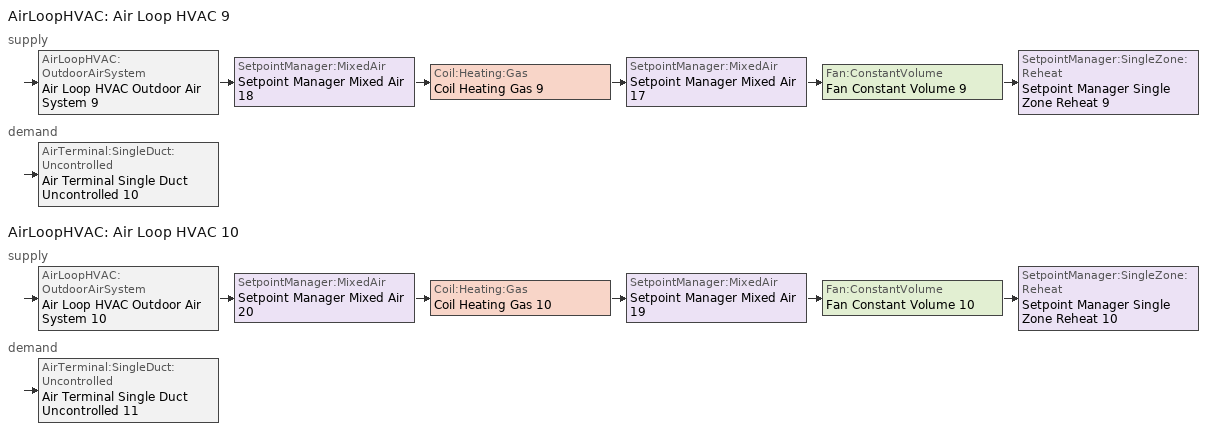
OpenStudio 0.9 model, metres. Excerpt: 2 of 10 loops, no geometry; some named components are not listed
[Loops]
AirLoopHVAC 'Air Loop HVAC 9'
 supply: AirLoopHVAC:OutdoorAirSystem 'Air Loop HVAC Outdoor Air System 9' > SetpointManager:MixedAir 'Setpoint Manager Mixed Air 18' > Coil:Heating:Gas 'Coil Heating Gas 9' > SetpointManager:MixedAir 'Setpoint Manager Mixed Air 17' > Fan:ConstantVolume 'Fan Constant Volume 9' > SetpointManager:SingleZone:Reheat 'Setpoint Manager Single Zone Reheat 9'
 demand: AirTerminal:SingleDuct:Uncontrolled 'Air Terminal Single Duct Uncontrolled 10'
AirLoopHVAC 'Air Loop HVAC 10'
 supply: AirLoopHVAC:OutdoorAirSystem 'Air Loop HVAC Outdoor Air System 10' > SetpointManager:MixedAir 'Setpoint Manager Mixed Air 20' > Coil:Heating:Gas 'Coil Heating Gas 10' > SetpointManager:MixedAir 'Setpoint Manager Mixed Air 19' > Fan:ConstantVolume 'Fan Constant Volume 10' > SetpointManager:SingleZone:Reheat 'Setpoint Manager Single Zone Reheat 10'
 demand: AirTerminal:SingleDuct:Uncontrolled 'Air Terminal Single Duct Uncontrolled 11'
[Sizing:Zone] Zone Cooling Design Supply Air Temperature {C}=14; Zone Heating Design Supply Air Temperature {C}=40; Zone Cooling Design Supply Air Humidity Ratio {kg-H2O/kg-air}=0.0085; Zone Heating Design Supply Air Humidity Ratio {kg-H2O/kg-air}=0.008; Cooling Design Air Flow Method=DesignDay; Heating Design Air Flow Method=DesignDay
Thermal Zone 1; Thermal Zone 4
[Zone equipment]
Thermal Zone 1: Air Terminal Single Duct Uncontrolled 11
Thermal Zone 4: Air Terminal Single Duct Uncontrolled 10
[AirLoopHVAC] Design Supply Air Flow Rate {m3/s}=AutoSize
Air Loop HVAC 9; Air Loop HVAC 10
[Sizing:System] Type of Load to Size On=Sensible; Design Outdoor Air Flow Rate {m3/s}=Autosize; Minimum System Air Flow Ratio=1; Preheat Design Temperature {C}=7; Preheat Design Humidity Ratio {kg-H2O/kg-Air}=0.008; Precool Design Temperature {C}=12.8; Precool Design Humidity Ratio {kg-H2O/kg-Air}=0.008; Central Cooling Design Supply Air Temperature {C}=12.8; Central Heating Design Supply Air Temperature {C}=40; Sizing Option=NonCoincident; 100% Outdoor Air in Cooling=Yes; 100% Outdoor Air in Heating=Yes; Central Cooling Design Supply Air Humidity Ratio {kg-H2O/kg-Air}=0.0085; Central Heating Design Supply Air Humidity Ratio {kg-H2O/kg-Air}=0.008; Cooling Design Air Flow Method=DesignDay; Cooling Design Air Flow Rate {m3/s}=0; Heating Design Air Flow Method=DesignDay; Heating Design Air Flow Rate {m3/s}=0; System Outdoor Air Method=ZoneSum
Air Loop HVAC 9; Air Loop HVAC 10
[Fan:ConstantVolume] Pressure Rise {Pa}=500; Maximum Flow Rate {m3/s}=AutoSize
Name | Availability Schedule
Fan Constant Volume 9 | Always_On 8
Fan Constant Volume 10 | Always_On 9
[Coil:Heating:Gas] Gas Burner Efficiency=0.8; Nominal Capacity {W}=AutoSize; Parasitic Electric Load {W}=0; Parasitic Gas Load {W}=0
Name | Availability Schedule
Coil Heating Gas 9 | Always_On 8
Coil Heating Gas 10 | Always_On 9
[SetpointManager:SingleZone:Reheat] Minimum Supply Air Temperature {C}=-99; Maximum Supply Air Temperature {C}=99
Name | Control Zone
Setpoint Manager Single Zone Reheat 9 | Thermal Zone 4
Setpoint Manager Single Zone Reheat 10 | Thermal Zone 1
[Controller:OutdoorAir] Minimum Outdoor Air Flow Rate {m3/s}=Autosize; Maximum Outdoor Air Flow Rate {m3/s}=Autosize; Economizer Control Type=NoEconomizer; Economizer Control Action Type=ModulateFlow; Economizer Maximum Limit Dry-Bulb Temperature {C}=28; Economizer Maximum Limit Enthalpy {J/kg}=64000; Economizer Minimum Limit Dry-Bulb Temperature {C}=-100; Lockout Type=NoLockout; Minimum Limit Type=FixedMinimum; High Humidity Control=No; Heat Recovery Bypass Control Type=BypassWhenOAFlowGreaterThanMinimum
Controller Outdoor Air 9; Controller Outdoor Air 10
[AirLoopHVAC:OutdoorAirSystem]
Name | Controller
Air Loop HVAC Outdoor Air System 9 | Controller Outdoor Air 9
Air Loop HVAC Outdoor Air System 10 | Controller Outdoor Air 10
[AirTerminal:SingleDuct:Uncontrolled] Maximum Air Flow Rate {m3/s}=AutoSize
Name | Availability Schedule
Air Terminal Single Duct Uncontrolled 10 | Always_On 8
Air Terminal Single Duct Uncontrolled 11 | Always_On 9
[Schedule:Ruleset]
Name | Default Day Schedule | Summer Design Day Schedule | Winter Design Day Schedule
Always_On 8 | Always_On_Default 8 | Always_On_Summer_Design_Day 8 | Always_On_Winter_Design_Day 8
Always_On 9 | Always_On_Default 9 | Always_On_Summer_Design_Day 9 | Always_On_Winter_Design_Day 9
[Schedule:Day]
Always_On_Default 8; Always_On_Summer_Design_Day 8; Always_On_Winter_Design_Day 8; Always_On_Default 9; Always_On_Summer_Design_Day 9; Always_On_Winter_Design_Day 9: 24, 0, 1
